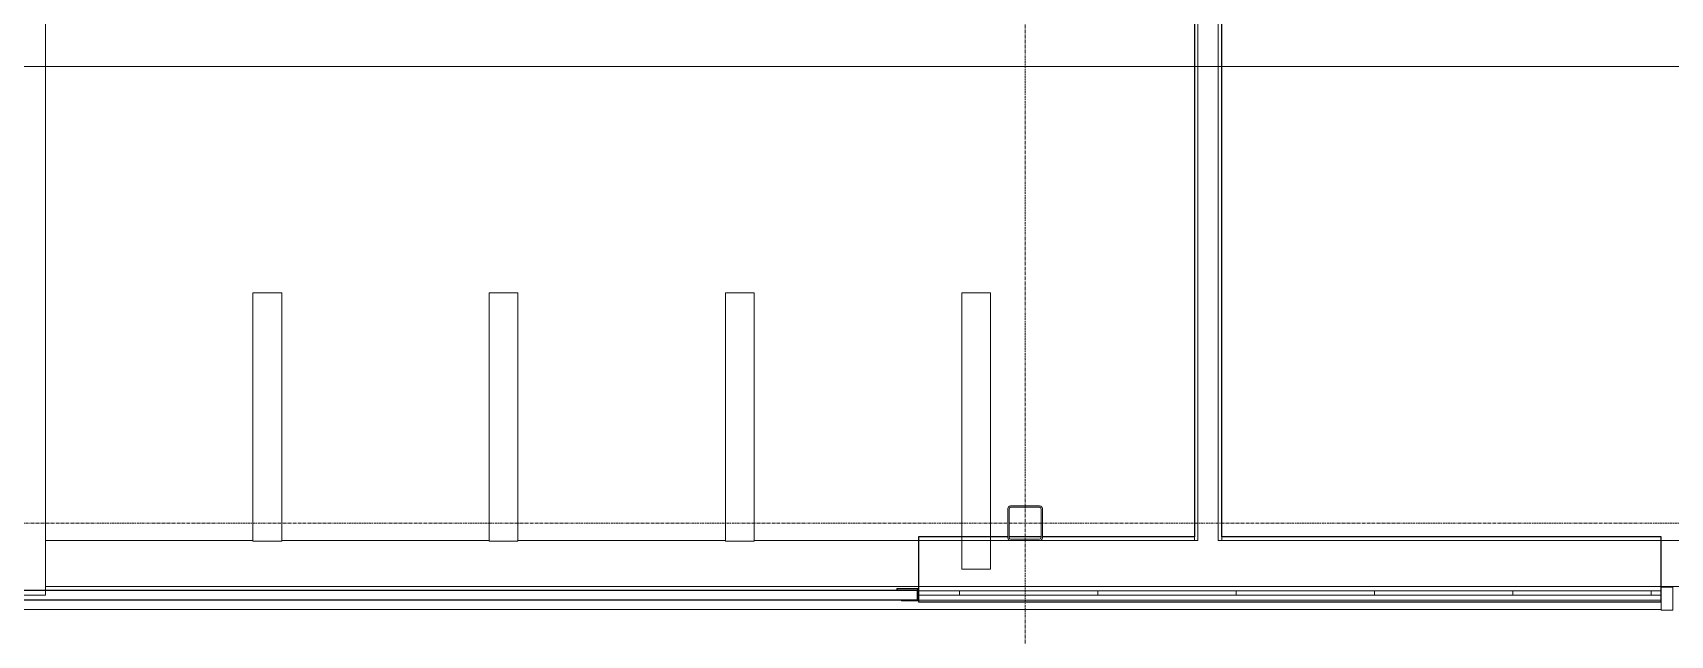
# Model space of a CAD drawing. Header units: inches. Extents: x 21753 to 28474, y -23238 to -20311.
# Drawn here: x 25519.2 to 25803.3, y -22803.8 to -22699.1 of the extents above; entities that cross this region are included whole.
import ezdxf

# ---------------------------------------------------------------- set-up
doc = ezdxf.new("R2010")
doc.units = ezdxf.units.IN
doc.header["$MEASUREMENT"] = 0
doc.linetypes.add('Grid Line 1_2_', pattern=[0.875, 0.5, -0.125, 0.125, -0.125])
for name, color, linetype, lineweight in [('A-GLAZ-CWMG', 51, 'Continuous', 9), ('A-WALL', 113, 'Continuous', 9), ('A-WALL-PATT', 111, 'Continuous', 25), ('C-BLDG-PADS', 91, 'Continuous', 9), ('C-TOPO', 7, 'Continuous', 9), ('G-ANNO-SYMB', 111, 'Continuous', 9), ('I-WALL', 2, 'Continuous', 9), ('L-SITE-WALL', 31, 'Continuous', 9), ('S-BEAM', 12, 'Continuous', 9), ('S-COLS', 52, 'Continuous', 9), ('S-GRID', 1, 'Continuous', 9)]:
    doc.layers.add(name, color=color, linetype=linetype, lineweight=lineweight)

# ---------------------------------------------------------------- blocks, each defined once
blk = doc.blocks.new('Locker Rooms_Ryan_ifc-1-First Floor Plan')
at = {"layer": 'A-WALL', "color": 7}
for p, q in [((25521.39, -22796.8), (25521.39, -22423.63)), ((25557.39, -22744.3), (25557.39, -22787.41)), ((25562.39, -22744.3), (25557.39, -22744.3)), ((25562.39, -22787.41), (25562.39, -22744.3)), ((25598.39, -22744.3), (25598.39, -22787.41)), ((25603.39, -22744.3), (25598.39, -22744.3)), ((25603.39, -22787.41), (25603.39, -22744.3)), ((25639.39, -22744.3), (25639.39, -22787.41)), ((25644.39, -22744.3), (25639.39, -22744.3)), ((25644.39, -22787.41), (25644.39, -22744.3)), ((25680.39, -22744.3), (25680.39, -22792.3)), ((25685.39, -22744.3), (25680.39, -22744.3)), ((25685.39, -22792.3), (25685.39, -22744.3)), ((25557.39, -22787.41), (25562.39, -22787.41)), ((25598.39, -22787.41), (25603.39, -22787.41)), ((25639.39, -22787.41), (25644.39, -22787.41)), ((25680.39, -22792.3), (25685.39, -22792.3)), ((25516.39, -22796.8), (25521.39, -22796.8))]:
    blk.add_line(p, q, dxfattribs=at)
blk = doc.blocks.new('HSS-Hollow Structural Section-Column - HSS6X6X1_4-V8-First Floor Plan')
at = {"layer": 'S-COLS'}
h = blk.add_hatch(dxfattribs=at)
h.set_pattern_fill('FP_7', color=256, style=0, pattern_type=2)
h.set_pattern_definition([(225, (25691.39, -22784.303), (19.00703, -19.00703), []), (225, (25691.39, -22813.103), (19.00703, -19.00703), [])])
h.paths.add_polyline_path([(-2.53, 3), (-2.86, 2.86), (-3, 2.53), (-3, -2.53), (-2.86, -2.86), (-2.53, -3), (2.53, -3), (2.86, -2.86), (3, -2.53), (3, 2.53), (2.86, 2.86), (2.53, 3)], flags=0)
h.paths.add_polyline_path([(-2.53, 2.77), (2.7, 2.7), (2.77, 2.53), (2.7, -2.7), (2.53, -2.77), (-2.7, -2.7), (-2.77, -2.53), (-2.7, 2.7)], flags=0)
at = {"layer": 'S-COLS', "lineweight": 15}
for p, q in [((2.53, 3), (-2.53, 3)), ((-3, 2.53), (-3, -2.53)), ((-2.77, -2.53), (-2.77, 2.53)), ((-2.53, 2.77), (2.53, 2.77)), ((2.77, 2.53), (2.77, -2.53)), ((3, -2.53), (3, 2.53)), ((2.53, -2.77), (-2.53, -2.77)), ((-2.53, -3), (2.53, -3))]:
    blk.add_line(p, q, dxfattribs=at)
for centre, radius, start, end in [((-2.53, 2.53), 0.466, 90, 180), ((2.53, 2.53), 0.466, 360, 90), ((-2.53, 2.53), 0.233, 90, 180), ((2.53, 2.53), 0.233, 0, 90), ((-2.53, -2.53), 0.466, 180, 270), ((-2.53, -2.53), 0.233, 180, 270), ((2.53, -2.53), 0.233, 270, 360), ((2.53, -2.53), 0.466, 270, 360)]:
    blk.add_arc(centre, radius, start, end, dxfattribs=at)
blk = doc.blocks.new('Girt_C - 8_D-948186-First Floor Plan')
at = {"layer": 'S-BEAM'}
for p, q in [((25557.39, -22787.3), (25521.39, -22787.3)), ((25598.39, -22787.3), (25562.39, -22787.3)), ((25639.39, -22787.3), (25603.39, -22787.3)), ((25672.89, -22787.3), (25644.39, -22787.3)), ((25836.27, -22787.3), (25801.77, -22787.3)), ((25521.39, -22795.3), (25672.89, -22795.3)), ((25801.77, -22795.3), (25836.27, -22795.3))]:
    blk.add_line(p, q, dxfattribs=at)
blk = doc.blocks.new('Rectangular Mullion - Rectangular Mullion 1-827460-First Floor Plan')
at = {"layer": 'A-GLAZ-CWMG', "lineweight": 13}
for p, q in [((0, 2), (-2, 2)), ((-2, 2), (-2, -2)), ((0, -2), (0, 2)), ((-2, -2), (0, -2))]:
    blk.add_line(p, q, dxfattribs=at)
blk = doc.blocks.new('Rectangular Mullion - Profile_Polycarbonate_right-791731-First Floor Plan')
at = {"layer": 'A-GLAZ-CWMG', "lineweight": 13}
for p, q in [((0, 1.141125), (-3.622, 1.141125)), ((-3.622, 1.141125), (-3.622, 0.787125)), ((-3.622, 0.787125), (-3.372, 0.787125)), ((-3.5595, 0.849625), (-3.5595, 1.078625)), ((-3.5595, 1.078625), (-0.0625, 1.078625)), ((-3.372, 0.849625), (-3.5595, 0.849625)), ((-3.372, 0.787125), (-3.372, 0.849625)), ((-0.0625, 1.078625), (-0.0625, -0.922375)), ((0, -0.984875), (0, 1.141125)), ((-2.7715, -0.859875), (-2.834, -0.859875)), ((-2.834, -0.859875), (-2.834, -0.984875)), ((-2.834, -0.984875), (0, -0.984875)), ((-2.7715, -0.922375), (-2.7715, -0.859875)), ((-0.0625, -0.922375), (-2.7715, -0.922375))]:
    blk.add_line(p, q, dxfattribs=at)

msp = doc.modelspace()

# ---------------------------------------------------------------- hatches: boundary and pattern name
at = {"layer": 'A-WALL-PATT', "lineweight": 9}
h = msp.add_hatch(dxfattribs=at)
h.set_pattern_fill('FP_8', color=256, style=0, pattern_type=2)
h.set_pattern_definition([(0, (0, 0), (61.44, 15.36), [2.534, -43.546, 2.534, -43.546, -245.76]), (0, (0, 0), (61.44, 15.36), [-92.16, 2.534, -89.626, 2.534, -43.546, -107.52]), (0, (0, 0), (61.44, 15.36), [-230.4, 2.534, -28.186, 2.534, -74.266]), (120, (23.04, 7.68), (-44.02215, 45.528601), [2.534, -43.546, 2.534, -43.546, -245.76]), (120, (23.04, 7.68), (-44.02215, 45.528601), [-92.16, 2.534, -89.626, 2.534, -43.546, -107.52]), (120, (23.04, 7.68), (-44.02215, 45.528601), [-230.4, 2.534, -28.186, 2.534, -74.266]), (240, (30.72, 38.4), (-17.41785, -60.888601), [2.534, -43.546, 2.534, -43.546, -245.76]), (240, (30.72, 38.4), (-17.41785, -60.888601), [-92.16, 2.534, -89.626, 2.534, -43.546, -107.52]), (240, (30.72, 38.4), (-17.41785, -60.888601), [-230.4, 2.534, -28.186, 2.534, -74.266])])
h.paths.add_polyline_path([(25725.515, -22787.303), (25725.515, -22606.162), (25724.89, -22606.162), (25724.89, -22787.303)], flags=0)
h.paths.add_polyline_path([(25725.515, -22602.662), (25725.515, -22368.053), (25724.89, -22368.053), (25724.89, -22602.662)], flags=0)
h = msp.add_hatch(dxfattribs=at)
h.set_pattern_fill('FP_10', color=256, style=0, pattern_type=2)
h.set_pattern_definition([(0, (0, 0), (0, 24), []), (90, (0, 0), (-24, 1e-15), [])])
h.paths.add_polyline_path([(25672.89, -22796.803), (25801.765, -22796.803), (25801.765, -22796.053), (25672.89, -22796.053)], flags=0)

# ---------------------------------------------------------------- linework, layer by layer
at = {"layer": 'A-WALL'}
for p, q in [((25721.39, -22368.053), (25721.39, -22787.303)), ((25724.89, -22606.162), (25724.89, -22787.303)), ((25688.856, -22787.303), (25672.89, -22787.303)), ((25721.39, -22787.303), (25693.924, -22787.303)), ((25720.765, -22786.678), (25720.765, -22787.303)), ((25801.765, -22787.303), (25724.89, -22787.303)), ((25725.515, -22786.678), (25725.515, -22787.303)), ((25801.765, -22795.303), (25672.89, -22795.303)), ((25801.765, -22796.053), (25672.89, -22796.053)), ((25801.765, -22796.803), (25672.89, -22796.803)), ((25801.765, -22797.678), (25672.89, -22797.678))]:
    msp.add_line(p, q, dxfattribs=at)
at = {"layer": 'A-WALL', "lineweight": 25}
for p, q in [((25672.703, -22796.015), (25353.828, -22796.015)), ((25672.703, -22797.59), (25672.703, -22796.015)), ((25353.828, -22797.59), (25672.703, -22797.59))]:
    msp.add_line(p, q, dxfattribs=at)
at = {"layer": 'C-BLDG-PADS'}
msp.add_line((25112.265, -22799.303), (25801.765, -22799.303), dxfattribs=at)
at = {"layer": 'C-TOPO'}
msp.add_line((25801.765, -22799.303), (25112.265, -22799.303), dxfattribs=at)
at = {"layer": 'G-ANNO-SYMB'}
msp.add_line((26316.226, -22705.015), (21999.999, -22705.015), dxfattribs=at)
at = {"layer": 'I-WALL', "lineweight": 25}
for p, q in [((25720.765, -22368.678), (25720.765, -22786.678)), ((25725.515, -22786.678), (25725.515, -22606.787))]:
    msp.add_line(p, q, dxfattribs=at)
at = {"layer": 'L-SITE-WALL', "lineweight": 25}
for p, q in [((25688.39, -22786.678), (25672.89, -22786.678)), ((25672.89, -22786.678), (25672.89, -22797.928)), ((25694.165, -22786.678), (25688.616, -22786.678)), ((25720.765, -22786.678), (25694.39, -22786.678)), ((25801.765, -22786.678), (25725.515, -22786.678)), ((25801.765, -22797.928), (25801.765, -22786.678)), ((25672.89, -22797.928), (25801.765, -22797.928))]:
    msp.add_line(p, q, dxfattribs=at)
at = {"layer": 'S-GRID', "linetype": 'Grid Line 1_2_'}
for p, q in [((25691.39, -23081.576), (25691.39, -20779.921)), ((26376.857, -22784.303), (21994.798, -22784.303))]:
    msp.add_line(p, q, dxfattribs=at)

# ---------------------------------------------------------------- block references
at = {"lineweight": 5}
msp.add_blockref('Locker Rooms_Ryan_ifc-1-First Floor Plan', (0, 0), dxfattribs=at)
at = {"layer": 'A-GLAZ-CWMG'}
msp.add_blockref('Rectangular Mullion - Profile_Polycarbonate_right-791731-First Floor Plan', (25672.765, -22796.803), dxfattribs=at)
at = {"layer": 'A-GLAZ-CWMG', "rotation": 180}
msp.add_blockref('Rectangular Mullion - Rectangular Mullion 1-827460-First Floor Plan', (25801.765, -22797.428), dxfattribs=at)
at = {"layer": 'S-BEAM'}
msp.add_blockref('Girt_C - 8_D-948186-First Floor Plan', (0, 0), dxfattribs=at)
at = {"layer": 'S-COLS', "rotation": 180}
msp.add_blockref('HSS-Hollow Structural Section-Column - HSS6X6X1_4-V8-First Floor Plan', (25691.39, -22784.303), dxfattribs=at)

doc.saveas('drawing.dxf')
